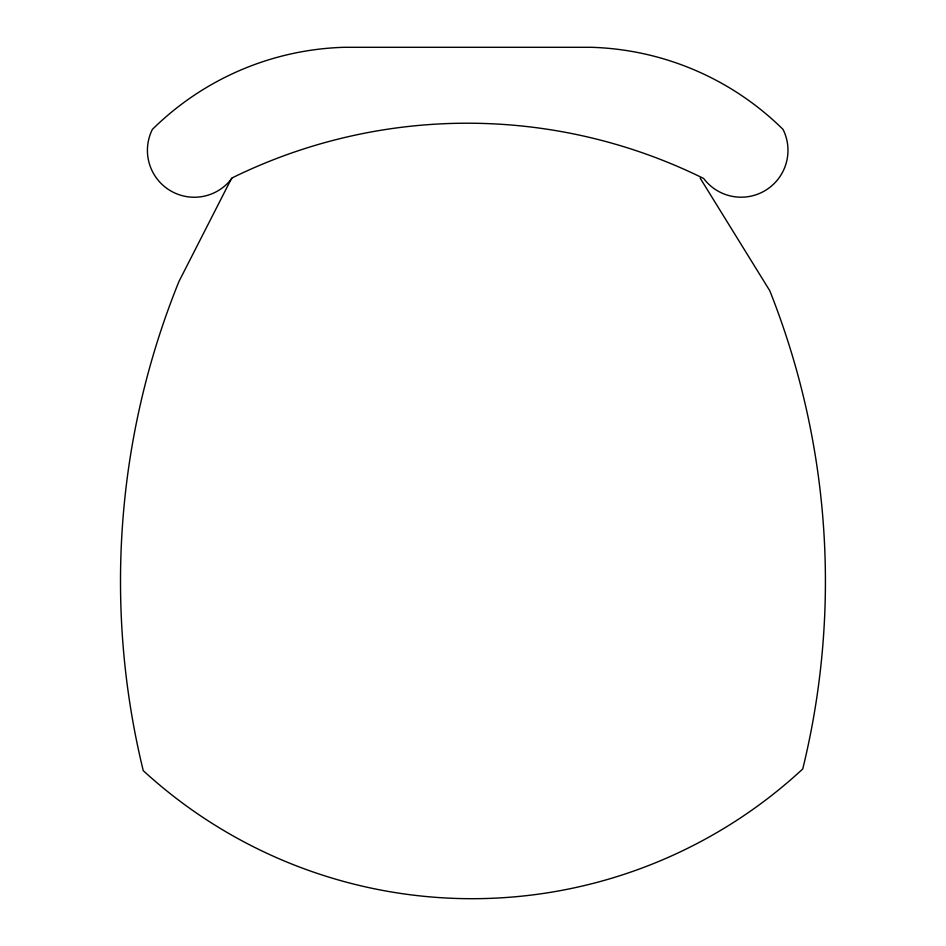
<?xml version="1.0" encoding="UTF-8"?>
<svg xmlns="http://www.w3.org/2000/svg" width="946" height="946" viewBox="0 0 946 946"><rect width="100%" height="100%" fill="white"/><g stroke="black" fill="none" stroke-linecap="round" stroke-linejoin="round"><path stroke-width="1.42" d="M700.158 178.12L769.772 290.706A787.048 787.048 0 0 1 802.74 768.956A486.232 486.232 0 0 1 143.248 770.647A798.661 798.661 0 0 1 178.924 281.553L231.687 178.12A533.024 533.024 0 0 1 703.658 178.475A46.851 46.851 0 0 0 783.04 129.413A284.734 284.734 0 0 0 591.215 47.3L344.202 47.3A284.734 284.734 0 0 0 152.377 129.413A46.851 46.851 0 0 0 231.77 178.475"/></g></svg>
